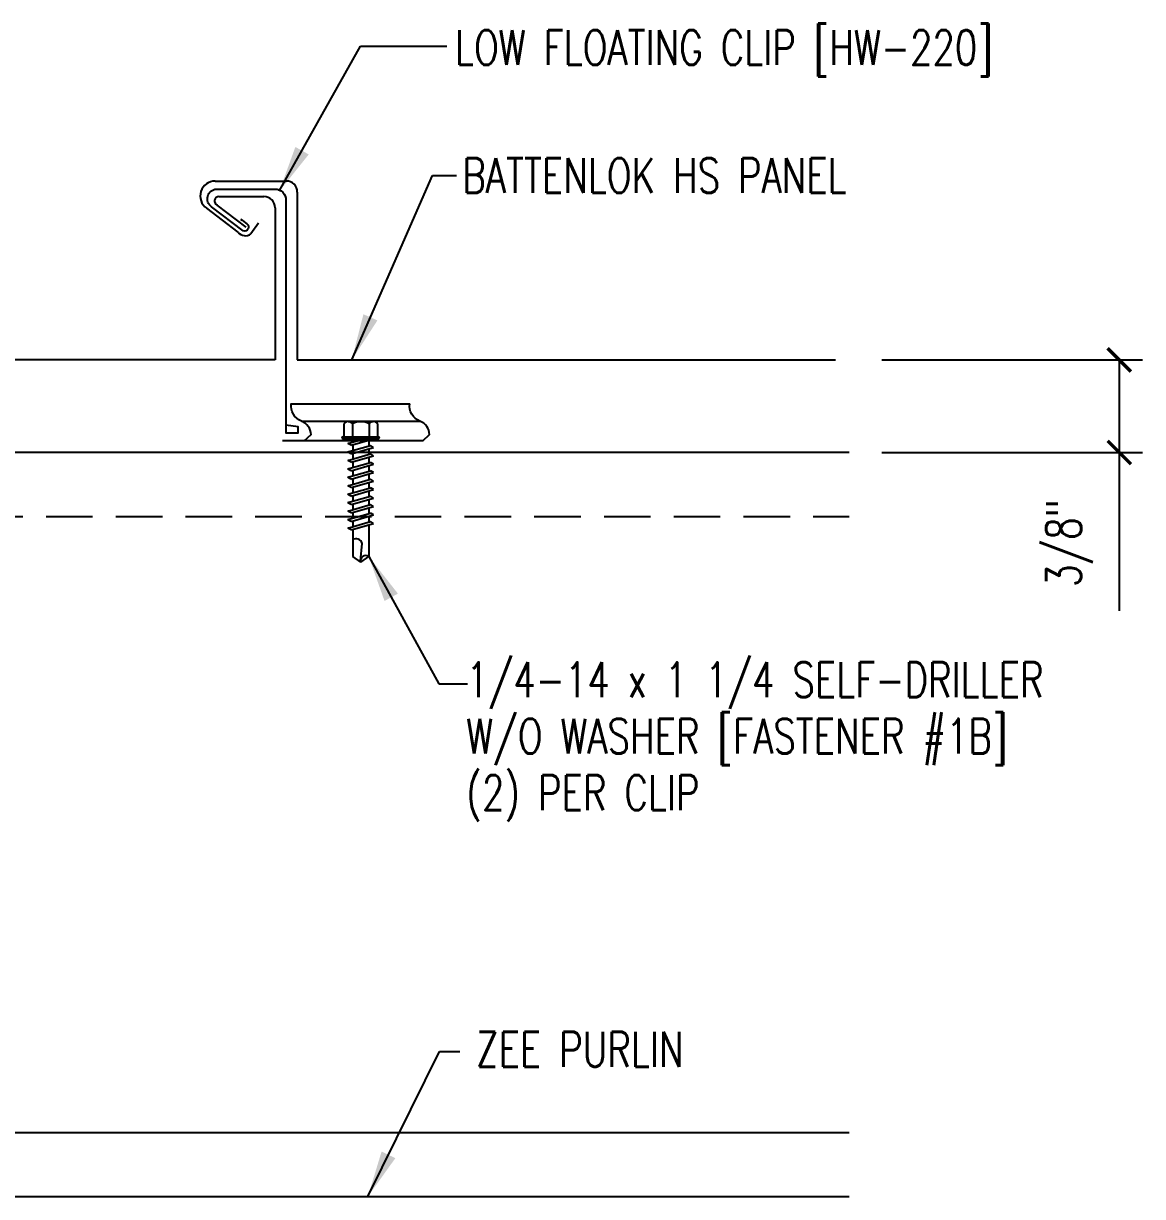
# Model space of a CAD drawing. Header units: inches. Extents: x 3.6 to 42.7, y 11.3 to 39.3.
# Drawn here: x 30.62 to 42.66, y 19.97 to 32.59 of the extents above; entities that cross this region are included whole.
import ezdxf

# ---------------------------------------------------------------- set-up
doc = ezdxf.new("R2010")
doc.units = ezdxf.units.IN
doc.header["$MEASUREMENT"] = 0
doc.linetypes.add('HIDDEN', pattern=[0.375, 0.25, -0.125])
for name, color, linetype in [('clip', 5, 'Continuous'), ('DIM', 2, 'Continuous'), ('FASTENER', 9, 'Continuous'), ('PANEL', 11, 'Continuous'), ('STLA', 10, 'Continuous'), ('TEXT', 2, 'Continuous')]:
    doc.layers.add(name, color=color, linetype=linetype)
doc.styles.add('TEXT1', font='ROMANS.shx', dxfattribs={"width": 0.75, "height": 0.375})
doc.dimstyles.new('DETAIL', dxfattribs={"dimscale": 4, "dimtxt": 0.375, "dimasz": 0.0625, "dimexe": 0.0625, "dimexo": 0.125, "dimgap": 0.0625, "dimtad": 1, "dimdec": 4, "dimzin": 3, "dimdsep": 46, "dimlunit": 4, "dimtxsty": 'TEXT1', "dimblk": 'ARCHTICK', "dimcen": 0.0625, "dimclrd": 7, "dimclre": 7, "dimclrt": 2, "dimadec": 0, "dimazin": 0, "dimtfac": 0.59375, "dimtdec": 4, "dimtmove": 0, "dimatfit": 3, "dimfxl": 0, "dimfrac": 2, "dimtolj": 1, "dimtzin": 3, "dimarcsym": 0})
doc.dimstyles.new('DETAIL$7', dxfattribs={"dimscale": 4, "dimtxt": 0.375, "dimasz": 0.125, "dimexe": 0.0625, "dimexo": 0.125, "dimgap": 0.0625, "dimtad": 1, "dimdec": 4, "dimzin": 3, "dimdsep": 46, "dimlunit": 4, "dimtxsty": 'TEXT1', "dimblk": 'ARCHTICK', "dimcen": 0.0625, "dimclrd": 7, "dimclre": 7, "dimclrt": 2, "dimadec": 0, "dimazin": 0, "dimtfac": 0.59375, "dimtdec": 4, "dimtmove": 2, "dimatfit": 3, "dimfxl": 0, "dimfrac": 2, "dimtolj": 1, "dimtzin": 3, "dimarcsym": 0})

# ---------------------------------------------------------------- blocks, each defined once
blk = doc.blocks.new('_ArchTick')
at = {"color": 0, "linetype": 'ByBlock', "const_width": 0.15}
blk.add_lwpolyline([(-0.5, -0.5), (0.5, 0.5)], dxfattribs=at)
blk = doc.blocks.new('*D13')
at = {"layer": 'DEFPOINTS', "color": 0}
for p in [(39.356, 28.968), (39.356, 27.973), (42.409, 27.973)]:
    blk.add_point(p, dxfattribs=at)
at = {"layer": 'DIM', "color": 7, "lineweight": -2}
for p, q in [((39.856, 28.968), (42.659, 28.968)), ((42.409, 28.968), (42.409, 27.973)), ((39.856, 27.973), (42.659, 27.973)), ((42.409, 27.973), (42.409, 26.272))]:
    blk.add_line(p, q, dxfattribs=at)
at = {"layer": 'DIM', "color": 7, "lineweight": -2, "xscale": 0.25, "yscale": 0.25, "zscale": 0.25}
for p, rotation in [((42.409, 28.968), 90), ((42.409, 27.973), 270)]:
    blk.add_blockref('_ArchTick', p, dxfattribs=dict(at, rotation=rotation))
at = {"layer": 'DIM', "color": 2, "insert": (41.873, 26.998), "char_height": 0.375, "attachment_point": 5, "rotation": 90, "style": 'TEXT1'}
blk.add_mtext('\\A1;3/8"', dxfattribs=at)
blk = doc.blocks.new('sd21')
at = {"layer": 'FASTENER'}
for p, q in [((-0.181, 0.194), (-0.181, 0.055)), ((-0.135, 0.22), (0.135, 0.22)), ((-0.089, 0.194), (-0.089, 0.055)), ((0.089, 0.194), (0.089, 0.055)), ((0.181, 0.194), (0.181, 0.055)), ((-0.193, 0.055), (0.193, 0.055)), ((-0.193, 0.037), (0.193, 0.037)), ((-0.181, 0.055), (0.181, 0.055)), ((-0.139, -0.016), (0.046, 0.037)), ((-0.104, -0.036), (0.139, 0.033)), ((-0.086, 0.037), (0.086, 0.037)), ((-0.086, 0.037), (-0.086, -0.001)), ((0.086, 0.037), (0.133, 0.037)), ((0.086, 0.018), (0.086, -0.042)), ((0.139, 0.033), (0.133, 0.037)), ((-0.104, -0.036), (-0.139, -0.016)), ((-0.139, -0.107), (0.104, -0.038)), ((-0.104, -0.127), (-0.139, -0.107)), ((-0.104, -0.127), (0.139, -0.058)), ((-0.086, -0.031), (-0.086, -0.092)), ((-0.086, -0.122), (-0.086, -0.183)), ((0.086, -0.073), (0.086, -0.133)), ((0.139, -0.058), (0.104, -0.038)), ((-0.139, -0.198), (0.104, -0.128)), ((-0.104, -0.218), (-0.139, -0.198)), ((-0.139, -0.289), (0.104, -0.219)), ((-0.104, -0.218), (0.139, -0.149)), ((-0.104, -0.309), (0.139, -0.239)), ((-0.086, -0.213), (-0.086, -0.274)), ((0.086, -0.164), (0.086, -0.224)), ((0.139, -0.149), (0.104, -0.128)), ((0.139, -0.239), (0.104, -0.219)), ((-0.104, -0.309), (-0.139, -0.289)), ((-0.139, -0.38), (0.104, -0.31)), ((-0.104, -0.4), (0.139, -0.33)), ((-0.086, -0.304), (-0.086, -0.364)), ((0.086, -0.255), (0.086, -0.315)), ((0.086, -0.345), (0.086, -0.406)), ((0.139, -0.33), (0.104, -0.31)), ((-0.104, -0.4), (-0.139, -0.38)), ((-0.139, -0.47), (0.104, -0.401)), ((-0.104, -0.491), (-0.139, -0.47)), ((-0.139, -0.561), (0.104, -0.492)), ((-0.104, -0.491), (0.139, -0.421)), ((-0.086, -0.395), (-0.086, -0.455)), ((-0.086, -0.486), (-0.086, -0.546)), ((0.086, -0.436), (0.086, -0.497)), ((0.139, -0.421), (0.104, -0.401)), ((0.139, -0.512), (0.104, -0.492)), ((-0.104, -0.581), (-0.139, -0.561)), ((-0.139, -0.652), (0.104, -0.583)), ((-0.104, -0.581), (0.139, -0.512)), ((-0.104, -0.672), (0.139, -0.603)), ((-0.086, -0.577), (-0.086, -0.637)), ((0.086, -0.527), (0.086, -0.588)), ((0.086, -0.618), (0.086, -0.679)), ((0.139, -0.603), (0.104, -0.583)), ((-0.104, -0.672), (-0.139, -0.652)), ((-0.139, -0.743), (0.104, -0.674)), ((-0.104, -0.763), (-0.139, -0.743)), ((-0.104, -0.763), (0.139, -0.694)), ((-0.086, -0.667), (-0.086, -0.728)), ((0.086, -0.709), (0.086, -0.77)), ((0.139, -0.694), (0.104, -0.674)), ((-0.139, -0.834), (0.104, -0.765)), ((-0.104, -0.854), (-0.139, -0.834)), ((-0.139, -0.925), (0.104, -0.856)), ((-0.104, -0.854), (0.139, -0.785)), ((-0.104, -0.945), (0.139, -0.876)), ((-0.086, -0.758), (-0.086, -0.819)), ((-0.086, -0.849), (-0.086, -0.91)), ((0.086, -0.8), (0.086, -0.861)), ((0.139, -0.785), (0.104, -0.765)), ((0.139, -0.876), (0.104, -0.856)), ((-0.104, -0.945), (-0.139, -0.925)), ((-0.086, -0.94), (-0.086, -1.232)), ((0.086, -0.891), (0.086, -1.232)), ((-0.002, -1.277), (0.014, -1.091)), ((0, -1.293), (-0.086, -1.232)), ((0, -1.293), (0.086, -1.232))]:
    blk.add_line(p, q, dxfattribs=at)
for centre, radius, start, end in [((-0.135, 0.168), 0.0527, 29.8754, 150.1246), ((0, 0.056), 0.164, 56.9974, 123.0026), ((0.135, 0.168), 0.0527, 29.8754, 150.1246), ((-0.193, 0.046), 0.00894, 90, 270), ((0.193, 0.046), 0.00894, 270, 90), ((-0.046, -1.102), 0.0615, 11.1445, 130.906), ((0.054, -1.278), 0.0563, 55.4585, 194.8454)]:
    blk.add_arc(centre, radius, start, end, dxfattribs=at)

msp = doc.modelspace()

# ---------------------------------------------------------------- linework, layer by layer
at = {"layer": 'clip'}
msp.add_line((33.61435, 28.31091), (34.88819, 28.31091), dxfattribs=at)
for points in [[(32.96044, 30.48228, 0.01657542), (33.02833, 30.43133, -0.88432327), (32.98834, 30.35601), (32.64764, 30.61416, -0.70900725), (32.70047, 30.80499), (33.33007, 30.80499, -0.42933174), (33.44739, 30.68515), (33.44739, 28.18354), (33.57928, 28.18354), (33.57928, 28.24942), (33.44739, 28.26589)], [(33.64451, 28.09822), (33.71791, 28.16576, 0.29781286), (33.61435, 28.31091, -0.34469622), (33.5043, 28.4967), (34.77814, 28.4967)], [(34.91835, 28.09822), (34.99175, 28.16576, 0.29781286), (34.88819, 28.31091, -0.34469622), (34.77814, 28.4967)]]:
    msp.add_lwpolyline(points, format="xyb", dxfattribs=at)
msp.add_lwpolyline([(34.91835, 28.09822), (33.41035, 28.09822)], dxfattribs=at)
at = {"layer": 'PANEL'}
for p, q in [((32.68678, 30.89157), (33.44991, 30.89157)), ((32.72589, 30.72396), (33.21018, 30.72396)), ((33.56975, 30.77173), (33.56975, 28.96793)), ((32.93233, 30.34278), (32.59515, 30.59822)), ((33.01972, 30.3949), (32.70716, 30.6334)), ((33.33002, 30.60412), (33.33002, 28.96793)), ((33.154, 30.43986), (33.07101, 30.32273)), ((33.33002, 28.96793), (17.44879, 28.96793)), ((33.56975, 28.96793), (39.35568, 28.96793))]:
    msp.add_line(p, q, dxfattribs=at)
for centre, radius, start, end in [((32.68678, 30.73058), 0.16099, 90, 235.307059), ((33.44991, 30.77173), 0.11984, 360, 90), ((32.72754, 30.6764), 0.04759, 91.991316, 244.643872), ((33.21018, 30.60412), 0.11984, 0, 90), ((33.01198, 30.40403), 0.10047, 217.559177, 305.98502)]:
    msp.add_arc(centre, radius, start, end, dxfattribs=at)
at = {"layer": 'STLA', "linetype": 'HIDDEN', "ltscale": 2}
msp.add_line((17.36826, 27.28378), (39.50349, 27.28378), dxfattribs=at)
at = {"layer": 'STLA'}
msp.add_line((17.36826, 20.66266), (39.50349, 20.66266), dxfattribs=at)
for points in [[(39.50349, 27.97322), (17.36826, 27.97322)], [(17.36826, 19.97322), (39.50349, 19.97322)]]:
    msp.add_lwpolyline(points, dxfattribs=at)

# ---------------------------------------------------------------- block references
at = {"layer": 'FASTENER'}
msp.add_blockref('sd21', (34.25178, 28.086), dxfattribs=at)

# ---------------------------------------------------------------- texts
at = {"layer": 'TEXT', "style": 'TEXT1', "width": 0.75}
for s, p in [('LOW FLOATING CLIP [HW-220]', (35.2656, 32.13917)), ('BATTENLOK HS PANEL', (35.34421, 30.76331)), ('1/4-14 x 1 1/4 SELF-DRILLER', (35.38712, 25.34317)), ('W/O WASHER [FASTENER #1B]', (35.38712, 24.73603)), ('(2) PER CLIP', (35.38712, 24.12889)), ('ZEE PURLIN', (35.49361, 21.36918))]:
    msp.add_text(s, height=0.375, dxfattribs=at).set_placement(p)

# ---------------------------------------------------------------- dimensions: what is measured, and where the dimension line sits
at = {"layer": 'DIM'}
dim = msp.add_linear_dim(base=(42.40915, 27.97322), p1=(39.35568, 28.96793), p2=(39.35568, 27.97322), angle=90, text='3/8"', dimstyle='DETAIL', dxfattribs=at)
dim.commit()
dim.dimension.update_dxf_attribs({"geometry": '*D13', "text_midpoint": (41.87344, 26.99777)})

# ---------------------------------------------------------------- leaders
for points in [[(33.37635, 30.78158), (34.25084, 32.34306), (35.17597, 32.34306)], [(34.15547, 28.96793), (35.02337, 30.95144), (35.28088, 30.95144)], [(34.33806, 26.85387), (35.09237, 25.48591), (35.40116, 25.48591)], [(34.32874, 19.97322), (35.09751, 21.53088), (35.31602, 21.53088)]]:
    msp.add_leader(points, dimstyle='DETAIL$7')

doc.saveas('drawing.dxf')
